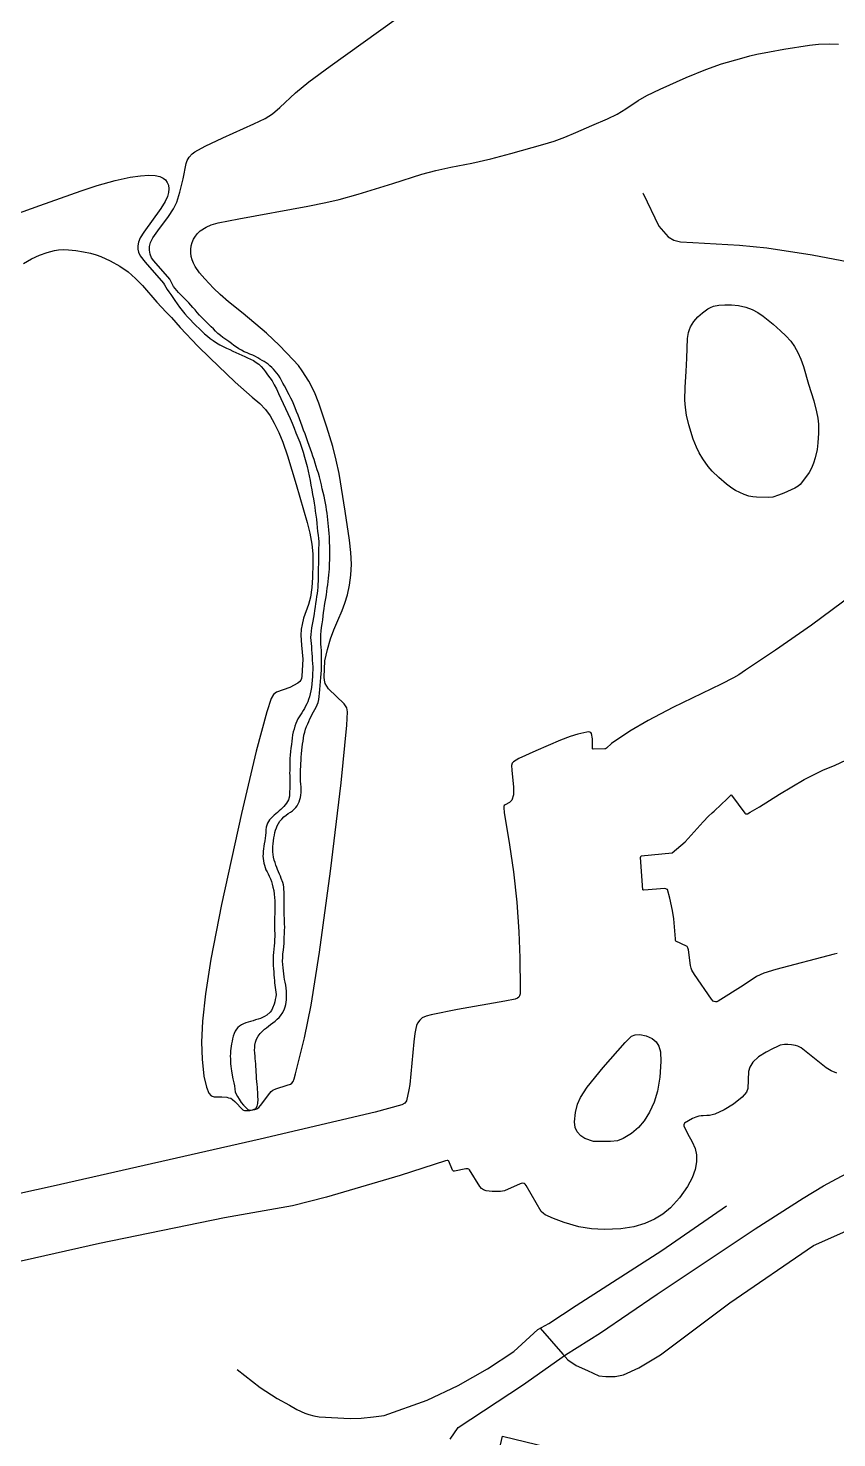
# Model space of a CAD drawing. Header units: metres. Extents: x 179542 to 181820, y 303170 to 305948.
# Drawn here: x 179913.2 to 180177.9, y 304640.6 to 305102.2 of the extents above; entities that cross this region are included whole.
import ezdxf

# ---------------------------------------------------------------- set-up
doc = ezdxf.new("R2010")
doc.units = ezdxf.units.M
doc.header["$MEASUREMENT"] = 0
for name, color, linetype in [('E0022112', 5, 'CONTINUOUS'), ('E0032111', 5, 'CONTINUOUS'), ('F0017111', 30, 'CONTINUOUS')]:
    doc.layers.add(name, color=color, linetype=linetype)

msp = doc.modelspace()

# ---------------------------------------------------------------- linework, layer by layer
at = {"layer": 'E0022112', "flags": 128}
for points in [[(180114.347, 305048.174), (180114.459, 305047.988), (180119.666, 305037.364), (180122.713, 305033.83), (180124.51, 305032.731), (180126.681, 305032.213), (180130.719, 305032.034), (180145.979, 305031.162), (180154.976, 305030.22), (180169.868, 305027.966), (180205.827, 305021.073), (180248.043, 305016.118), (180250.855, 305015.507), (180252.52, 305014.905), (180254.45, 305014.021), (180255.807, 305013.042), (180257.215, 305011.017), (180259.645, 304998.437)], [(179981.621, 304662.984), (179989.082, 304657.123), (179994.667, 304653.536), (179998.697, 304651.275), (180001.147, 304649.914), (180003.704, 304648.73), (180005.076, 304648.236), (180006.671, 304647.858), (180008.411, 304647.492), (180018.56, 304646.923), (180022.154, 304647.011), (180026.224, 304647.514), (180029.74, 304647.977), (180043.749, 304652.911), (180053.916, 304657.708), (180063.547, 304663.186), (180072.187, 304668.885), (180079.983, 304676.082), (180083.636, 304678.082), (180092.608, 304683.978), (180120.572, 304701.982), (180141.764, 304716.567)], [(180080.734, 304676.493), (180088.206, 304667.986), (180089.83, 304666.137), (180092.608, 304664.319), (180096.264, 304662.682), (180100.002, 304660.936), (180102.262, 304660.667), (180105.296, 304660.704), (180108.097, 304661.199), (180113.084, 304663.493), (180120.166, 304667.796), (180142.898, 304684.77), (180170.301, 304703.596), (180194.396, 304714.287), (180196.923, 304715.269), (180198.189, 304715.555), (180207.828, 304716.563), (180208.594, 304716.377), (180209.429, 304715.342)]]:
    msp.add_lwpolyline(points, dxfattribs=at)
at = {"layer": 'E0032111', "flags": 128}
for points in [[(179908.824, 305041.133), (179916.928, 305044.136), (179930.493, 305048.944), (179935.719, 305050.636), (179941.612, 305052.254), (179946.495, 305053.365), (179949.924, 305053.866), (179952.658, 305054.009), (179954.722, 305053.899), (179956.257, 305053.572), (179957.38, 305053.091), (179958.154, 305052.482), (179958.709, 305051.688), (179959.065, 305050.71), (179959.206, 305049.603), (179959.117, 305048.396), (179958.75, 305047.03), (179958.029, 305045.427), (179956.571, 305043.11), (179950.989, 305035.327), (179949.847, 305033.502), (179949.234, 305032.118), (179949.01, 305030.935), (179949.015, 305029.815), (179949.246, 305028.794), (179949.869, 305027.612), (179951.454, 305025.536), (179957.503, 305018.675), (179957.75, 305018.169), (179958.19, 305017.418), (179958.675, 305016.644), (179959.217, 305015.827), (179959.817, 305014.96), (179960.474, 305014.007), (179961.184, 305012.989), (179961.951, 305011.903), (179962.731, 305010.799), (179963.584, 305009.743), (179964.473, 305008.677), (179965.363, 305007.669), (179966.275, 305006.679), (179967.21, 305005.675), (179968.191, 305004.707), (179969.142, 305003.806), (179970.035, 305002.965), (179970.924, 305002.133), (179971.835, 305001.332), (179972.785, 305000.589), (179973.747, 304999.855), (179974.761, 304999.178), (179975.874, 304998.531), (179977.01, 304997.929), (179978.112, 304997.394), (179979.133, 304996.911), (179980.137, 304996.455), (179981.105, 304996), (179982.092, 304995.553), (179983.073, 304995.111), (179984.042, 304994.678), (179984.979, 304994.251), (179985.929, 304993.8), (179986.901, 304993.313), (179987.822, 304992.755), (179988.661, 304992.105), (179989.429, 304991.361), (179990.179, 304990.545), (179990.864, 304989.667), (179991.544, 304988.704), (179992.25, 304987.723), (179992.981, 304986.669), (179993.682, 304985.409), (179994.411, 304984.035), (179995.157, 304982.535), (179995.895, 304980.905), (179996.669, 304979.261), (179997.439, 304977.625), (179998.191, 304975.999), (179998.93, 304974.378), (179999.597, 304972.785), (180000.192, 304971.216), (180000.757, 304969.702), (180001.394, 304968.163), (180002.053, 304966.598), (180002.662, 304965.024), (180003.206, 304963.388), (180003.67, 304961.736), (180004.081, 304960.171), (180004.447, 304958.624), (180004.801, 304957.132), (180005.132, 304955.626), (180005.436, 304954.108), (180005.726, 304952.563), (180006.015, 304950.986), (180006.287, 304949.446), (180006.543, 304948.019), (180006.765, 304946.677), (180006.974, 304945.354), (180007.16, 304944.036), (180007.324, 304942.71), (180007.496, 304941.392), (180007.623, 304940.035), (180007.759, 304938.677), (180007.9, 304937.364), (180008.062, 304936.164), (180008.194, 304935.085), (180008.269, 304934.04), (180008.271, 304932.986), (180008.236, 304931.866), (180008.2, 304930.714), (180008.178, 304929.58), (180008.167, 304928.5), (180008.165, 304927.496), (180008.161, 304926.56), (180008.135, 304925.674), (180008.117, 304924.756), (180008.108, 304923.828), (180008.095, 304922.901), (180008.082, 304921.979), (180008.055, 304921.057), (180008.014, 304920.107), (180007.963, 304919.109), (180007.877, 304918.098), (180007.722, 304917.093), (180007.549, 304916.047), (180007.402, 304914.974), (180007.245, 304913.838), (180007.088, 304912.68), (180006.931, 304911.521), (180006.742, 304910.363), (180006.549, 304909.219), (180006.319, 304908.058), (180006.108, 304906.923), (180005.916, 304905.797), (180005.764, 304904.71), (180005.655, 304903.691), (180005.627, 304902.705), (180005.707, 304901.731), (180005.832, 304900.748), (180005.903, 304899.733), (180005.958, 304898.634), (180006.012, 304897.48), (180006.09, 304896.372), (180006.172, 304895.258), (180006.255, 304894.172), (180006.306, 304893.099), (180006.308, 304892.032), (180006.269, 304890.944), (180006.207, 304889.842), (180006.122, 304888.696), (180006.014, 304887.523), (180005.866, 304886.346), (180005.673, 304885.229), (180005.459, 304884.171), (180005.216, 304883.217), (180004.952, 304882.398), (180004.668, 304881.643), (180004.361, 304880.901), (180003.995, 304880.152), (180003.581, 304879.422), (180003.148, 304878.71), (180002.717, 304878.029), (180002.281, 304877.358), (180001.876, 304876.695), (180001.485, 304876.018), (180001.106, 304875.269), (180000.771, 304874.461), (180000.475, 304873.589), (180000.183, 304872.685), (179999.908, 304871.759), (179999.705, 304870.786), (179999.564, 304869.744), (179999.462, 304868.688), (179999.351, 304867.588), (179999.189, 304866.443), (179999.046, 304865.316), (179998.929, 304864.156), (179998.849, 304863.01), (179998.801, 304861.926), (179998.781, 304860.909), (179998.772, 304859.968), (179998.764, 304859.091), (179998.757, 304858.254), (179998.769, 304857.443), (179998.775, 304856.597), (179998.803, 304855.736), (179998.818, 304854.881), (179998.801, 304853.994), (179998.78, 304853.108), (179998.76, 304852.284), (179998.717, 304851.489), (179998.654, 304850.756), (179998.347, 304849.56), (179997.744, 304848.388), (179996.882, 304847.342), (179995.855, 304846.376), (179995.3, 304845.864), (179994.759, 304845.361), (179994.21, 304844.908), (179993.653, 304844.451), (179993.117, 304843.998), (179992.184, 304842.994), (179991.474, 304841.886), (179991.115, 304840.534), (179991.008, 304839.681), (179990.91, 304838.782), (179990.798, 304837.88), (179990.695, 304836.963), (179990.583, 304836.043), (179990.458, 304835.158), (179990.338, 304834.305), (179990.223, 304833.479), (179990.117, 304832.671), (179990.043, 304831.83), (179990.005, 304831.034), (179990.045, 304830.3), (179990.143, 304829.546), (179990.295, 304828.8), (179990.479, 304828.081), (179990.717, 304827.338), (179990.995, 304826.563), (179991.342, 304825.895), (179991.721, 304825.253), (179992.094, 304824.525), (179992.438, 304823.668), (179992.763, 304822.802), (179993.047, 304821.869), (179993.298, 304820.869), (179993.543, 304819.793), (179993.706, 304818.656), (179993.832, 304817.523), (179993.896, 304816.397), (179993.911, 304815.307), (179993.896, 304814.268), (179993.88, 304813.228), (179993.864, 304812.17), (179993.844, 304811.09), (179993.841, 304810.019), (179993.834, 304808.966), (179993.831, 304807.885), (179993.846, 304806.782), (179993.866, 304805.729), (179993.874, 304804.738), (179993.846, 304803.73), (179993.777, 304802.723), (179993.667, 304801.677), (179993.547, 304800.616), (179993.437, 304799.561), (179993.358, 304798.5), (179993.328, 304797.416), (179993.353, 304796.344), (179993.409, 304795.28), (179993.483, 304794.212), (179993.557, 304793.175), (179993.619, 304792.184), (179993.683, 304791.26), (179993.756, 304790.389), (179993.826, 304789.573), (179993.905, 304788.788), (179994.03, 304788.03), (179994.169, 304787.298), (179994.267, 304786.544), (179994.288, 304785.756), (179994.187, 304784.97), (179994.046, 304784.167), (179993.869, 304783.374), (179993.688, 304782.652), (179993.158, 304781.285), (179992.788, 304780.581), (179992.353, 304779.964), (179991.238, 304779.058), (179990.558, 304778.612), (179989.876, 304778.251), (179989.182, 304777.958), (179988.43, 304777.703), (179987.619, 304777.444), (179986.804, 304777.194), (179985.989, 304776.975), (179985.188, 304776.757), (179984.418, 304776.488), (179983.665, 304776.178), (179982.96, 304775.809), (179982.353, 304775.398), (179981.835, 304774.926), (179981.392, 304774.372), (179980.966, 304773.727), (179980.6, 304772.978), (179980.306, 304772.165), (179980.069, 304771.309), (179979.9, 304770.475), (179979.736, 304769.677), (179979.622, 304768.896), (179979.507, 304768.092), (179979.428, 304767.279), (179979.358, 304766.439), (179979.328, 304765.593), (179979.344, 304764.746), (179979.377, 304763.895), (179979.415, 304763.061), (179979.503, 304762.259), (179979.605, 304761.487), (179979.721, 304760.751), (179979.934, 304759.405), (179980.179, 304758.113), (179980.453, 304756.883), (179980.662, 304755.83), (179980.814, 304754.833), (179980.945, 304753.903), (179981.201, 304753.178), (179981.632, 304752.418), (179982.177, 304751.489), (179982.931, 304750.443), (179983.691, 304749.488), (179984.37, 304748.75), (179985.073, 304748.088), (179985.957, 304747.932), (179986.964, 304748.106), (179987.66, 304748.466), (179988.156, 304749.226), (179988.34, 304750.137), (179988.398, 304751.509), (179988.372, 304752.27), (179988.329, 304753.068), (179988.304, 304753.847), (179988.269, 304754.626), (179988.213, 304755.442), (179988.108, 304756.322), (179988, 304757.274), (179987.926, 304758.306), (179987.896, 304759.329), (179987.843, 304760.311), (179987.784, 304761.248), (179987.717, 304762.173), (179987.649, 304763.106), (179987.58, 304763.985), (179987.488, 304764.783), (179987.425, 304765.5), (179987.344, 304766.65), (179987.303, 304767.596), (179987.306, 304768.415), (179987.393, 304769.237), (179987.604, 304770.156), (179987.889, 304771.154), (179988.436, 304772.179), (179989.096, 304773.04), (179989.972, 304773.865), (179990.522, 304774.376), (179991.13, 304774.896), (179991.802, 304775.423), (179992.488, 304775.955), (179993.209, 304776.494), (179993.976, 304777.047), (179994.663, 304777.646), (179995.277, 304778.215), (179995.796, 304778.758), (179996.578, 304779.828), (179997.12, 304781.083), (179997.326, 304781.772), (179997.489, 304782.485), (179997.624, 304783.225), (179997.725, 304784.029), (179997.756, 304784.919), (179997.757, 304785.892), (179997.745, 304786.9), (179997.66, 304787.879), (179997.476, 304788.855), (179997.256, 304789.791), (179997.084, 304790.703), (179996.939, 304791.597), (179996.822, 304792.514), (179996.701, 304793.47), (179996.581, 304794.476), (179996.475, 304795.559), (179996.439, 304796.698), (179996.489, 304797.895), (179996.579, 304799.086), (179996.715, 304800.294), (179996.854, 304801.444), (179996.942, 304802.509), (179996.98, 304803.553), (179997, 304804.597), (179997.025, 304805.645), (179997.077, 304806.711), (179997.125, 304807.8), (179997.123, 304808.867), (179997.097, 304809.866), (179997.065, 304810.776), (179997.002, 304811.687), (179996.943, 304812.638), (179996.927, 304813.656), (179996.933, 304814.673), (179996.952, 304815.649), (179996.966, 304816.617), (179996.989, 304817.571), (179996.998, 304818.502), (179996.965, 304819.367), (179996.895, 304820.161), (179996.82, 304820.946), (179996.709, 304821.727), (179996.533, 304822.432), (179996.01, 304823.779), (179995.713, 304824.496), (179995.407, 304825.227), (179995.12, 304825.98), (179994.828, 304826.701), (179994.522, 304827.4), (179994.226, 304828.14), (179993.962, 304828.942), (179993.717, 304829.806), (179993.496, 304830.697), (179993.325, 304831.61), (179993.225, 304832.512), (179993.237, 304833.372), (179993.303, 304834.257), (179993.397, 304835.156), (179993.505, 304836.103), (179993.623, 304837.046), (179993.766, 304837.957), (179993.926, 304838.778), (179994.152, 304839.526), (179994.401, 304840.304), (179994.69, 304841.041), (179995.059, 304841.75), (179995.56, 304842.497), (179996.168, 304843.228), (179996.843, 304843.903), (179997.57, 304844.493), (179998.309, 304845.001), (179999.007, 304845.482), (179999.637, 304845.956), (180000.227, 304846.454), (180000.778, 304846.974), (180001.208, 304847.56), (180001.575, 304848.197), (180001.872, 304848.875), (180002.133, 304849.591), (180002.332, 304850.32), (180002.455, 304851.088), (180002.497, 304851.897), (180002.492, 304852.784), (180002.483, 304853.734), (180002.439, 304854.685), (180002.362, 304855.632), (180002.291, 304856.588), (180002.278, 304857.556), (180002.296, 304858.496), (180002.345, 304859.427), (180002.413, 304860.398), (180002.469, 304861.405), (180002.511, 304862.444), (180002.555, 304863.524), (180002.648, 304864.625), (180002.768, 304865.721), (180002.882, 304866.75), (180002.995, 304867.715), (180003.127, 304868.699), (180003.272, 304869.713), (180003.454, 304870.727), (180003.698, 304871.713), (180003.99, 304872.644), (180004.313, 304873.515), (180004.676, 304874.35), (180005.012, 304875.194), (180005.366, 304876.038), (180005.755, 304876.85), (180006.166, 304877.612), (180006.608, 304878.36), (180007.045, 304879.081), (180007.446, 304879.82), (180007.803, 304880.597), (180008.089, 304881.424), (180008.282, 304882.32), (180008.432, 304883.321), (180008.566, 304884.435), (180008.657, 304885.653), (180008.753, 304886.908), (180008.863, 304888.206), (180008.979, 304889.514), (180009.061, 304890.773), (180009.129, 304891.947), (180009.182, 304893.053), (180009.203, 304894.133), (180009.187, 304895.205), (180009.194, 304896.267), (180009.183, 304897.347), (180009.137, 304898.424), (180009.089, 304899.474), (180009.019, 304900.488), (180008.958, 304901.565), (180008.943, 304902.623), (180008.976, 304903.663), (180009.064, 304904.737), (180009.226, 304905.9), (180009.408, 304907.143), (180009.572, 304908.396), (180009.699, 304909.636), (180009.83, 304910.853), (180010.002, 304912.029), (180010.203, 304913.151), (180010.414, 304914.29), (180010.644, 304915.456), (180010.828, 304916.637), (180010.954, 304917.769), (180011.078, 304918.865), (180011.243, 304919.933), (180011.394, 304921.01), (180011.5, 304922.075), (180011.601, 304923.113), (180011.706, 304924.115), (180011.774, 304925.077), (180011.81, 304926.013), (180011.847, 304926.975), (180011.889, 304928.028), (180011.916, 304929.162), (180011.939, 304930.354), (180011.939, 304931.543), (180011.892, 304932.633), (180011.853, 304933.646), (180011.832, 304934.624), (180011.784, 304935.646), (180011.706, 304936.737), (180011.624, 304937.882), (180011.52, 304939.019), (180011.416, 304940.137), (180011.293, 304941.229), (180011.16, 304942.303), (180011.005, 304943.359), (180010.841, 304944.42), (180010.677, 304945.508), (180010.492, 304946.624), (180010.266, 304947.762), (180010.013, 304948.911), (180009.743, 304950.086), (180009.456, 304951.298), (180009.157, 304952.596), (180008.836, 304953.917), (180008.501, 304955.26), (180008.156, 304956.473), (180007.79, 304957.57), (180007.428, 304958.666), (180007.094, 304959.784), (180006.746, 304960.907), (180006.377, 304962.04), (180005.984, 304963.173), (180005.583, 304964.306), (180005.151, 304965.498), (180004.698, 304966.767), (180004.264, 304968.036), (180003.829, 304969.309), (180003.34, 304970.575), (180002.869, 304971.822), (180002.447, 304973.054), (180002.011, 304974.283), (180001.54, 304975.489), (180001.027, 304976.678), (180000.572, 304977.822), (180000.156, 304978.932), (179999.691, 304980.013), (179999.175, 304981.058), (179998.624, 304982.099), (179998.084, 304983.078), (179997.581, 304984.055), (179997.086, 304985.015), (179996.573, 304985.943), (179996.095, 304986.848), (179995.612, 304987.712), (179995.096, 304988.506), (179994.583, 304989.231), (179994.056, 304989.894), (179993.505, 304990.526), (179992.927, 304991.095), (179992.315, 304991.616), (179991.686, 304992.114), (179991.069, 304992.562), (179990.442, 304992.975), (179989.766, 304993.384), (179989.045, 304993.821), (179988.297, 304994.254), (179987.522, 304994.683), (179986.67, 304995.096), (179985.75, 304995.478), (179984.798, 304995.852), (179983.86, 304996.244), (179982.991, 304996.693), (179982.159, 304997.181), (179981.345, 304997.71), (179980.506, 304998.307), (179979.667, 304998.945), (179978.798, 304999.591), (179977.864, 305000.226), (179976.931, 305000.856), (179976.08, 305001.516), (179975.242, 305002.208), (179974.491, 305002.924), (179973.78, 305003.685), (179973.061, 305004.424), (179972.314, 305005.154), (179971.531, 305005.876), (179970.74, 305006.629), (179969.99, 305007.409), (179969.236, 305008.243), (179968.483, 305009.104), (179967.77, 305009.95), (179967.07, 305010.756), (179966.377, 305011.508), (179965.707, 305012.25), (179965.037, 305012.974), (179964.38, 305013.693), (179963.713, 305014.359), (179963.046, 305014.993), (179962.396, 305015.631), (179961.81, 305016.282), (179961.256, 305016.945), (179960.715, 305017.635), (179960.141, 305018.669), (179959.557, 305020.009), (179954.257, 305025.972), (179953.581, 305026.932), (179953.089, 305028.163), (179952.833, 305029.51), (179952.856, 305030.699), (179953.204, 305031.945), (179953.981, 305033.516), (179955.593, 305035.836), (179959.141, 305040.541), (179960.734, 305043.012), (179961.794, 305045.172), (179962.837, 305048.461), (179963.933, 305052.808), (179964.9, 305057.81), (179965.226, 305058.857), (179965.875, 305059.952), (179966.829, 305060.968), (179967.764, 305061.662), (179971.138, 305063.497), (179976.893, 305066.297), (179987.075, 305070.817), (179990.73, 305072.639), (179993.089, 305074.146), (179995.497, 305076.18), (180000.673, 305080.945), (180005.056, 305084.543), (180012.027, 305089.769), (180033.624, 305105.213)], [(180067.744, 304638.277), (180068.445, 304641.209), (180142.613, 304623.185)]]:
    msp.add_lwpolyline(points, dxfattribs=at)
at = {"layer": 'F0017111', "flags": 128}
for points, elevation in [([(179911.613, 305025.106), (179914.21, 305026.645), (179916.81, 305027.852), (179919.321, 305028.739), (179921.798, 305029.367), (179923.081, 305029.576), (179924.559, 305029.671), (179926.41, 305029.6), (179928.722, 305029.335), (179931.218, 305028.926), (179933.53, 305028.447), (179935.389, 305027.949), (179936.932, 305027.408), (179939.96, 305026.028), (179943.137, 305024.271), (179945.865, 305022.35), (179948.26, 305020.258), (179950.585, 305017.86), (179955.245, 305012.483), (179958.329, 305009.223), (179960.023, 305007.47), (179962.94, 305004.122), (179968.674, 304998.1), (179972.581, 304994.191), (179980.891, 304986.3), (179986.514, 304981.324), (179988.958, 304979.31), (179990.821, 304977.333), (179992.361, 304975.212), (179993.695, 304972.854), (179995.22, 304969.798), (179996.549, 304966.649), (179998.017, 304962.176), (180000.897, 304952.743), (180004.45, 304940.262), (180005.332, 304936.78), (180006.021, 304933.254), (180006.344, 304930.039), (180006.376, 304926.937), (180006.226, 304922.298), (180005.984, 304919.037), (180005.538, 304915.907), (180004.891, 304913.456), (180003.325, 304909.034), (180002.803, 304906.971), (180002.555, 304905.382), (180002.472, 304903.423), (180002.657, 304900.191), (180003.069, 304895.606), (180002.694, 304889.983), (180002.584, 304889.26), (180002.409, 304888.735), (180002.037, 304888.21), (180001.423, 304887.706), (179998.869, 304886.337), (179994.403, 304884.782), (179993.463, 304884.002), (179992.719, 304882.657), (179991.243, 304878.303), (179987.825, 304865.475), (179982.984, 304845.045), (179976.495, 304815.285), (179972.933, 304797.294), (179971.171, 304785.979), (179970.233, 304777.059), (179969.922, 304770.208), (179970.097, 304764.568), (179970.697, 304759.003), (179971.496, 304755.466), (179972.339, 304753.436), (179973.026, 304752.616), (179974.076, 304752.236), (179976.556, 304752.23), (179978.21, 304752.118), (179978.788, 304751.982), (179979.502, 304751.812), (179980.046, 304751.405), (179980.793, 304750.759), (179983.414, 304748.057), (179983.673, 304747.919), (179983.984, 304747.833), (179985.671, 304747.821), (179986.187, 304747.869), (179987.395, 304748.131), (179987.975, 304748.337), (179988.664, 304748.816), (179989.251, 304749.386), (179992.228, 304753.421), (179992.689, 304754.008), (179993.234, 304754.427), (179994.199, 304754.93), (179997.974, 304756.062), (179998.981, 304756.439), (179999.442, 304756.733), (179999.862, 304757.278), (180000.239, 304758.116), (180000.617, 304759.793), (180003.603, 304771.621), (180005.749, 304782.233), (180008.538, 304799.675), (180012.156, 304826.132), (180015.589, 304855.028), (180017.499, 304873.932), (180017.714, 304878.345), (180017.459, 304879.611), (180016.592, 304880.998), (180011.507, 304885.844), (180010.438, 304887.576), (180010.133, 304888.642), (180010.013, 304889.725), (180010.295, 304895.003), (180011.183, 304898.741), (180012.16, 304902.191), (180013.173, 304905.122), (180014.499, 304908.24), (180015.955, 304911.528), (180016.863, 304913.957), (180017.665, 304916.667), (180018.347, 304919.772), (180018.798, 304923.107), (180018.952, 304926.633), (180018.809, 304930.449), (180018.389, 304934.48), (180016.955, 304944.009), (180014.915, 304956.387), (180014.006, 304960.759), (180012.872, 304965.201), (180010.948, 304971.564), (180008.311, 304979.38), (180006.878, 304982.986), (180005.026, 304986.571), (180002.902, 304989.951), (180001.612, 304991.673), (179999.949, 304993.62), (179995.442, 304998.255), (179991.134, 305002.274), (179983.543, 305008.765), (179978.754, 305012.585), (179976.061, 305014.917), (179973.864, 305017.034), (179971.029, 305020.054), (179969.291, 305022.091), (179967.831, 305024.146), (179967.264, 305025.203), (179966.834, 305026.293), (179966.547, 305027.414), (179966.404, 305028.56), (179966.404, 305029.721), (179966.55, 305030.876), (179966.845, 305032.001), (179967.289, 305033.073), (179967.884, 305034.07), (179968.629, 305034.971), (179969.509, 305035.761), (179971.374, 305036.986), (179973.061, 305037.775), (179975.319, 305038.402), (179982.146, 305039.71), (180004.74, 305043.924), (180010.608, 305045.131), (180014.923, 305046.118), (180021.143, 305047.781), (180032.484, 305051.265), (180042.071, 305054.357), (180046.598, 305055.583), (180051.576, 305056.609), (180058.433, 305057.939), (180064.591, 305059.349), (180071.185, 305061.167), (180081.601, 305064.072), (180085.311, 305065.208), (180088.9, 305066.508), (180092.418, 305067.999), (180097.697, 305070.304), (180102.858, 305072.463), (180105.974, 305074.028), (180108.792, 305075.781), (180112.859, 305078.506), (180115.704, 305080.156), (180120.062, 305082.247), (180128.545, 305086.025), (180134.952, 305088.647), (180140.092, 305090.526), (180146.839, 305092.332), (180149.434, 305093.072), (180151.709, 305093.608), (180155.819, 305094.443), (180160.538, 305095.32), (180168.991, 305096.651), (180171.851, 305096.939), (180175.366, 305097.05), (180178.393, 305096.978)], 5), ([(180183.182, 304916.742), (180169.554, 304906.655), (180157.82, 304898.529), (180147.97, 304891.954), (180145.81, 304890.397), (180144.079, 304889.449), (180139.992, 304887.415), (180124.239, 304879.717), (180116.121, 304875.5), (180110.126, 304872.02), (180104.171, 304867.926), (180102.469, 304866.375), (180102.21, 304866.24), (180101.894, 304866.178), (180098.091, 304866.102), (180097.953, 304866.198), (180097.94, 304866.431), (180097.936, 304869.478), (180097.622, 304871.272), (180097.365, 304871.582), (180097.072, 304871.711), (180096.677, 304871.762), (180096.013, 304871.705), (180093.125, 304871.016), (180090.642, 304870.229), (180087.373, 304869.025), (180079.325, 304865.608), (180073.789, 304863.008), (180072.044, 304861.963), (180071.644, 304861.561), (180071.429, 304860.79), (180071.471, 304859.234), (180072.092, 304853.71), (180072.085, 304851.105), (180071.543, 304849.457), (180070.689, 304848.6), (180069.307, 304847.877), (180069.014, 304847.618), (180068.877, 304847.362), (180068.842, 304846.898), (180069.036, 304845.311), (180070.707, 304834.779), (180071.993, 304825.906), (180073.126, 304816.052), (180073.827, 304806.346), (180074.159, 304797.783), (180074.277, 304787.606), (180074.207, 304785.946), (180074.053, 304785.338), (180073.795, 304784.943), (180073.344, 304784.595), (180072.598, 304784.294), (180069.166, 304783.632), (180053.659, 304780.888), (180045.057, 304779.168), (180043.403, 304778.714), (180042.141, 304778.092), (180041.371, 304777.412), (180040.657, 304776.403), (180040.324, 304775.655), (180040.019, 304774.617), (180039.714, 304772.963), (180039.374, 304770.308), (180038.054, 304756.334), (180037.783, 304754.588), (180036.976, 304750.974), (180036.432, 304750.151), (180035.436, 304749.651), (180026.701, 304747.28), (179989.091, 304738.424), (179921.35, 304723.013), (179846.779, 304706.596)], 10), ([(180177.963, 304799.152), (180176.974, 304799.003), (180157.942, 304793.967), (180153.998, 304792.733), (180152.842, 304792.255), (180151.647, 304791.658), (180147.189, 304788.682), (180139.082, 304783.547), (180138.639, 304783.427), (180138.155, 304783.386), (180137.752, 304783.467), (180137.389, 304783.628), (180136.825, 304784.232), (180131.348, 304792.288), (180130.445, 304793.715), (180130.182, 304794.384), (180130.008, 304795.229), (180129.367, 304800.431), (180129.157, 304801.062), (180128.894, 304801.457), (180128.711, 304801.603), (180125.204, 304803.186), (180125.158, 304803.25), (180125.08, 304803.428), (180125.027, 304803.954), (180124.542, 304810.569), (180124.11, 304813.303), (180123.214, 304817.324), (180122.417, 304820.123), (180121.587, 304820.501), (180114.695, 304819.885), (180114.363, 304820.031), (180113.595, 304830.684), (180113.889, 304831.21), (180123.95, 304832.164), (180128.263, 304835.731), (180134.171, 304842.341), (180135.83, 304844.123), (180137.1, 304845.245), (180137.696, 304845.825), (180140.041, 304847.949), (180141.879, 304849.783), (180143.172, 304851.037), (180143.238, 304851.082), (180143.298, 304851.1), (180143.342, 304851.109), (180143.397, 304851.094), (180147.789, 304845.111), (180147.973, 304844.969), (180148.241, 304844.913), (180148.608, 304844.955), (180149.469, 304845.45), (180152.568, 304847.266), (180159.09, 304851.337), (180167.176, 304856.202), (180173.535, 304859.3), (180177.151, 304860.765), (180190.742, 304867.212)], 15), ([(180177.888, 304759.998), (180176.066, 304760.748), (180174.351, 304761.819), (180166.206, 304768.353), (180165.08, 304768.889), (180164.384, 304769.103), (180163.098, 304769.263), (180161.865, 304769.424), (180160.793, 304769.371), (180159.346, 304769.156), (180158.435, 304768.781), (180156.881, 304768.032), (180154.738, 304766.853), (180152.273, 304765.363), (180150.429, 304763.575), (180149.374, 304761.985), (180148.939, 304760.584), (180148.766, 304754.948), (180148.299, 304753.786), (180146.863, 304752.206), (180144.035, 304749.915), (180140.985, 304747.979), (180137.958, 304746.577), (180136.167, 304746.149), (180135.307, 304746.134), (180134.158, 304746.052), (180133.488, 304746.011), (180132.763, 304745.902), (180131.724, 304745.587), (180130.657, 304745.122), (180128.003, 304743.605), (180127.88, 304743.4), (180127.798, 304743.14), (180127.839, 304742.771), (180129.024, 304740.221), (180130.522, 304737.58), (180131.553, 304735.305), (180132, 304733.253), (180131.995, 304730.967), (180131.528, 304728.437), (180130.578, 304725.785), (180128.987, 304722.871), (180126.366, 304719.211), (180123.436, 304715.943), (180120.924, 304713.815), (180118.23, 304712.175), (180115.062, 304710.784), (180111.392, 304709.738), (180107.157, 304709.085), (180101.773, 304708.81), (180097.525, 304709.041), (180093.411, 304709.756), (180088.581, 304711.166), (180085.187, 304712.448), (180082.42, 304713.653), (180081.821, 304714.034), (180081.141, 304714.714), (180076.24, 304723.258), (180075.913, 304723.666), (180075.587, 304723.884), (180075.369, 304723.911), (180074.851, 304723.966), (180074.198, 304723.802), (180069.096, 304721.45), (180067.763, 304721.26), (180065.097, 304721.26), (180063.117, 304721.526), (180062.203, 304721.869), (180061.593, 304722.249), (180061.06, 304722.897), (180057.681, 304728.368), (180057.381, 304728.598), (180057.116, 304728.686), (180056.833, 304728.721), (180056.444, 304728.721), (180052.751, 304727.944), (180052.433, 304727.98), (180052.062, 304728.245), (180050.878, 304731.211), (180050.719, 304731.335), (180050.49, 304731.388), (180050.313, 304731.388), (180049.818, 304731.264), (180034.926, 304726.471), (180010.864, 304719.469), (179999.729, 304716.63), (179977.418, 304712.6), (179936.509, 304704.279), (179759.777, 304664.387)], 10), ([(180051.304, 304640.133), (180053.9, 304643.968), (180074.972, 304657.882), (180089.1, 304667.772), (180100.572, 304674.958), (180119.064, 304687.628), (180151.139, 304709.089), (180166.856, 304719.108), (180173.555, 304723.167), (180176.386, 304724.688), (180184.284, 304728.886)], 5)]:
    msp.add_lwpolyline(points, dxfattribs=dict(at, elevation=elevation))
for points, elevation in [([(180158.783, 304949.248), (180156.937, 304948.645), (180155.616, 304948.465), (180151.645, 304948.571), (180150.417, 304948.676), (180149.129, 304948.951), (180147.503, 304949.511), (180144.712, 304950.835), (180143.504, 304951.561), (180141.771, 304952.859), (180139.261, 304955.011), (180137.115, 304957.083), (180135.748, 304958.701), (180134.011, 304961.177), (180132.862, 304963.087), (180131.911, 304964.971), (180130.9, 304967.651), (180129.479, 304972.332), (180128.71, 304975.494), (180128.3, 304977.969), (180128.119, 304980.35), (180128.218, 304984.599), (180128.57, 304989.742), (180128.817, 304994.131), (180129.051, 305000.563), (180129.357, 305002.536), (180129.638, 305003.481), (180130.024, 305004.388), (180131.096, 305006.075), (180132.391, 305007.607), (180133.882, 305009.013), (180135.661, 305010.265), (180136.579, 305010.753), (180137.469, 305011.105), (180139.265, 305011.492), (180141.253, 305011.629), (180143.399, 305011.603), (180145.673, 305011.379), (180148.047, 305010.864), (180150.205, 305010.09), (180152.054, 305009.098), (180153.772, 305007.913), (180157.012, 305005.234), (180159.478, 305003.119), (180161.23, 305001.414), (180162.799, 304999.64), (180164.067, 304997.886), (180165.143, 304996.021), (180166.101, 304993.839), (180166.933, 304991.429), (180168.589, 304985.65), (180170.345, 304980.132), (180171.29, 304976.569), (180171.666, 304974.482), (180171.863, 304972.479), (180171.89, 304969.572), (180171.719, 304966.351), (180171.46, 304964.257), (180170.839, 304961.488), (180170.301, 304959.748), (180169.62, 304958.159), (180168.791, 304956.726), (180166.305, 304953.268), (180165.849, 304952.726), (180165.206, 304952.196), (180164.113, 304951.564), (180160.502, 304949.936)], 10), ([(180098.221, 304737.653), (180095.431, 304738.618), (180094.039, 304739.509), (180092.882, 304740.821), (180092.262, 304742.234), (180092.033, 304744.105), (180092.287, 304747.123), (180092.962, 304749.869), (180093.974, 304752.075), (180096.199, 304755.437), (180101.412, 304761.928), (180108.585, 304770.088), (180110.722, 304772.081), (180111.903, 304772.59), (180113.397, 304772.672), (180115.447, 304772.235), (180117.405, 304771.339), (180118.722, 304770.253), (180119.628, 304768.838), (180120.128, 304766.995), (180120.285, 304763.813), (180119.959, 304758.755), (180119.153, 304754.135), (180118.037, 304750.495), (180116.581, 304747.256), (180114.864, 304744.465), (180112.916, 304742.187), (180110.653, 304740.293), (180107.905, 304738.58), (180106.139, 304737.882), (180103.844, 304737.595)], 15)]:
    msp.add_lwpolyline(points, close=True, dxfattribs=dict(at, elevation=elevation))

doc.saveas('drawing.dxf')
